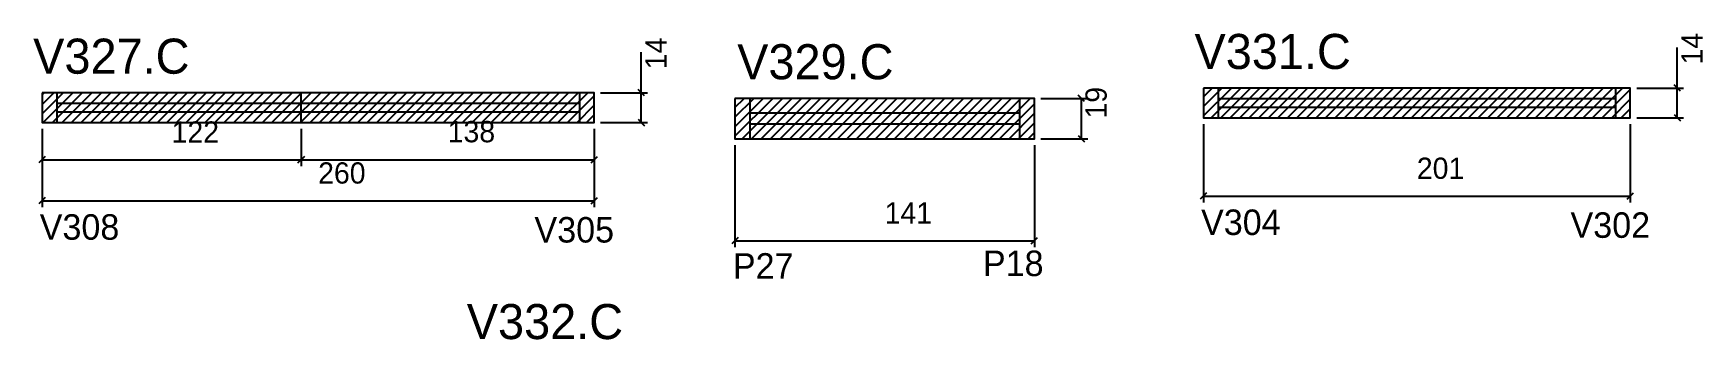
# Model space of a CAD drawing. Header units: metres. Extents: x 3980 to 4766, y -190 to -46.
import ezdxf

# ---------------------------------------------------------------- set-up
doc = ezdxf.new("R2010")
doc.units = ezdxf.units.M
for name, color, linetype in [('5', 7, 'Continuous'), ('COTA', 7, 'Continuous'), ('NOMENCLATURA', 7, 'Continuous'), ('Painéis', 7, 'Continuous'), ('REAPROVEITAMENTO', 7, 'Continuous'), ('SARR_2.2x7', 7, 'Continuous'), ('SARR_EDITAR', 7, 'Continuous')]:
    doc.layers.add(name, color=color, linetype=linetype)

msp = doc.modelspace()

# ---------------------------------------------------------------- hatches: boundary and pattern name
at = {"layer": 'REAPROVEITAMENTO'}
h = msp.add_hatch(dxfattribs=at)
h.set_pattern_fill('ANSI31')
h.paths.add_polyline_path([(4243.77, -88.33), (4243.77, -74.33), (3983.77, -74.33), (3983.77, -88.33), (4243.77, -88.33), (4243.77, -88.33)])
h = msp.add_hatch(dxfattribs=at)
h.set_pattern_fill('ANSI31')
h.paths.add_polyline_path([(4451.02, -95.96), (4451.02, -76.96), (4310.02, -76.96), (4310.02, -95.96), (4451.02, -95.96)])
h = msp.add_hatch(dxfattribs=at)
h.set_pattern_fill('ANSI31')
h.paths.add_polyline_path([(4731.59, -86.11), (4731.59, -72.11), (4530.59, -72.11), (4530.59, -86.11), (4731.59, -86.11)])

# ---------------------------------------------------------------- linework, layer by layer
at = {"layer": 'COTA', "color": 4, "lineweight": 25}
for p, q in [((4753.71, -72.11), (4753.71, -53)), ((4265.89, -74.33), (4265.89, -55.21)), ((4246.77, -74.33), (4268.89, -74.33)), ((4265.89, -88.33), (4265.89, -74.33)), ((4454.02, -76.96), (4476.14, -76.96)), ((4473.14, -95.96), (4473.14, -76.96)), ((4734.59, -72.11), (4756.71, -72.11)), ((4753.71, -86.11), (4753.71, -72.11)), ((4734.59, -86.11), (4756.71, -86.11)), ((3983.77, -91.33), (3983.77, -128.17)), ((4243.77, -91.33), (4243.77, -128.17)), ((4246.77, -88.33), (4268.89, -88.33)), ((4530.59, -89.11), (4530.59, -125.95)), ((4731.59, -89.11), (4731.59, -125.95)), ((4310.02, -98.96), (4310.02, -146.95)), ((4451.02, -98.96), (4451.02, -146.95)), ((4454.02, -95.96), (4476.14, -95.96)), ((3983.77, -125.17), (4243.77, -125.17)), ((4530.59, -122.95), (4731.59, -122.95)), ((4310.02, -143.95), (4451.02, -143.95))]:
    msp.add_line(p, q, dxfattribs=at)
at = {"layer": 'COTA', "color": 0, "lineweight": 25}
for p, q in [((4755.21, -73.61), (4752.21, -70.61)), ((4267.39, -75.83), (4264.39, -72.83)), ((4474.64, -78.46), (4471.64, -75.46)), ((4752.21, -84.61), (4755.21, -87.61)), ((4264.39, -86.83), (4267.39, -89.83)), ((4471.64, -94.46), (4474.64, -97.46)), ((3985.27, -123.67), (3982.27, -126.67)), ((4242.27, -126.67), (4245.27, -123.67)), ((4532.09, -121.45), (4529.09, -124.45)), ((4730.09, -124.45), (4733.09, -121.45)), ((4311.52, -142.45), (4308.52, -145.45)), ((4449.52, -145.45), (4452.52, -142.45))]:
    msp.add_line(p, q, dxfattribs=at)
at = {"layer": 'Painéis', "color": 200, "lineweight": 25}
msp.add_line((4105.77, -88.33), (4105.77, -74.33), dxfattribs=at)
at = {"layer": 'Painéis', "color": 4, "lineweight": 25}
for p, q in [((3983.77, -91.33), (3983.77, -108.88)), ((4105.77, -91.33), (4105.77, -108.88)), ((4105.77, -91.33), (4105.77, -108.88)), ((4243.77, -91.33), (4243.77, -108.88)), ((3983.77, -105.88), (4105.77, -105.88)), ((4105.77, -105.88), (4243.77, -105.88))]:
    msp.add_line(p, q, dxfattribs=at)
at = {"layer": 'Painéis', "color": 0, "lineweight": 25}
for p, q in [((3985.27, -104.38), (3982.27, -107.38)), ((4104.27, -107.38), (4107.27, -104.38)), ((4107.27, -104.38), (4104.27, -107.38)), ((4242.27, -107.38), (4245.27, -104.38))]:
    msp.add_line(p, q, dxfattribs=at)
at = {"layer": 'Painéis', "color": 200, "lineweight": 25}
for points in [[(3983.77, -74.33), (3983.77, -88.33), (4243.77, -88.33), (4243.77, -74.33), (3983.77, -74.33)], [(4310.02, -76.96), (4310.02, -95.96), (4451.02, -95.96), (4451.02, -76.96), (4310.02, -76.96)], [(4530.59, -72.11), (4530.59, -86.11), (4731.59, -86.11), (4731.59, -72.11), (4530.59, -72.11)]]:
    msp.add_lwpolyline(points, dxfattribs=at)
at = {"layer": 'SARR_2.2x7', "color": 40, "lineweight": 25}
for p, q in [((3990.77, -74.33), (3990.77, -88.33)), ((4236.77, -74.33), (4236.77, -88.33)), ((4317.02, -76.96), (4317.02, -95.96)), ((4444.02, -76.96), (4444.02, -95.96)), ((4537.59, -72.11), (4537.59, -86.11)), ((4724.59, -72.11), (4724.59, -86.11)), ((4444.02, -83.96), (4317.02, -83.96)), ((4317.02, -88.96), (4444.02, -88.96))]:
    msp.add_line(p, q, dxfattribs=at)
at = {"layer": 'SARR_EDITAR', "color": 141, "lineweight": 25}
for p, q in [((4724.59, -77.11), (4537.59, -77.11)), ((4236.77, -79.33), (3990.77, -79.33)), ((3990.77, -83.33), (4236.77, -83.33)), ((4537.59, -81.11), (4724.59, -81.11))]:
    msp.add_line(p, q, dxfattribs=at)

# ---------------------------------------------------------------- texts
at = {"layer": '5', "color": 5, "lineweight": 25}
for s, p in [('V308', (3982.66, -143.49)), ('V305', (4215.61, -144.82)), ('V304', (4529.48, -141.27)), ('V302', (4703.43, -142.6)), ('P18', (4426.77, -160.6)), ('P27', (4309.03, -161.82))]:
    msp.add_text(s, height=12, rotation=359.99996, dxfattribs=at).set_placement(p)
at = {"layer": 'COTA', "color": 240, "lineweight": 25}
for s, p in [('14', (4765.64, -61.05)), ('14', (4277.82, -63.27)), ('19', (4485.05, -86.46))]:
    msp.add_text(s, height=10, rotation=90, dxfattribs=at).set_placement(p)
for s, p in [('260', (4113.77, -117.07)), ('201', (4631.09, -114.85)), ('141', (4380.52, -135.88))]:
    msp.add_text(s, height=10, dxfattribs=at).set_placement(p)
at = {"layer": 'NOMENCLATURA', "color": 7, "lineweight": 25}
for s, p in [('V331.C', (4526.4, -63.14)), ('V327.C', (3979.58, -65.36)), ('V329.C', (4311.07, -67.98)), ('V332.C', (4183.74, -190.26))]:
    msp.add_text(s, height=16.5, dxfattribs=at).set_placement(p)
at = {"layer": 'Painéis', "color": 240, "lineweight": 25}
for s, p in [('122', (4044.77, -97.82)), ('138', (4174.77, -97.63))]:
    msp.add_text(s, height=10, dxfattribs=at).set_placement(p)

doc.saveas('drawing.dxf')
